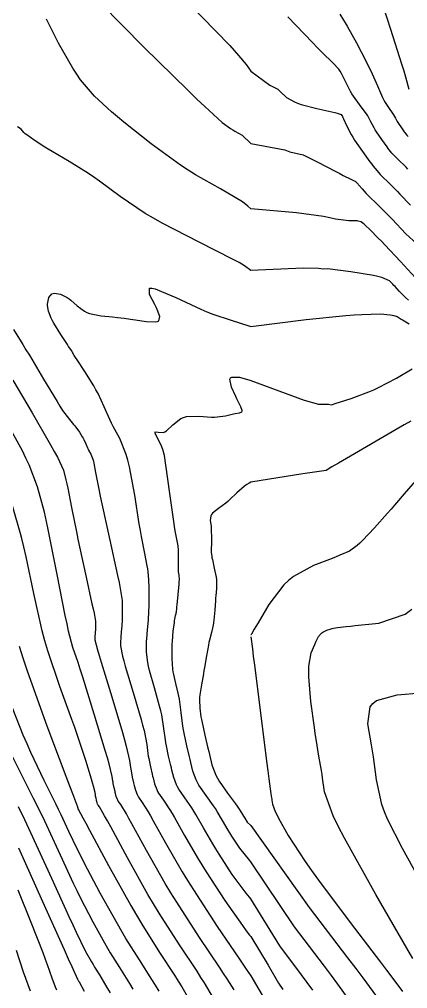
# Model space of a CAD drawing. Header units: metres. Extents: x 837476 to 838477, y 1189012 to 1191014.
# Drawn here: x 837973.4 to 838018, y 1189719.4 to 1189830.8 of the extents above; entities that cross this region are included whole.
import ezdxf

# ---------------------------------------------------------------- set-up
doc = ezdxf.new("R2010")
doc.units = ezdxf.units.M
doc.header["$LTSCALE"] = 0.3
doc.layers.add('COTAS 10', color=1, linetype='Continuous')
doc.layers.add('COTAS INT', color=252, linetype='Continuous')

msp = doc.modelspace()

# ---------------------------------------------------------------- linework, layer by layer
at = {"layer": 'COTAS 10'}
for points in [[(838010.205, 1189831.433), (838010.645, 1189830.764), (838010.836, 1189830.438), (838011.058, 1189830.05), (838012.107, 1189828.142), (838013.235, 1189825.981), (838013.506, 1189825.434), (838013.759, 1189824.91), (838014.521, 1189823.204), (838015.121, 1189821.851), (838015.271, 1189821.55), (838015.414, 1189821.28), (838015.873, 1189820.571), (838016.236, 1189820.099), (838016.318, 1189819.978), (838016.393, 1189819.863), (838016.597, 1189819.484), (838016.796, 1189819.099), (838016.867, 1189818.98), (838016.945, 1189818.855), (838017.285, 1189818.36), (838017.616, 1189817.907), (838017.689, 1189817.81), (838017.754, 1189817.724), (838017.92, 1189817.515), (838018.061, 1189817.36)], [(838018.104, 1189798.558), (838017.751, 1189798.872), (838017.639, 1189798.98), (838017.52, 1189799.097), (838017.04, 1189799.596), (838016.551, 1189800.118), (838016.427, 1189800.249), (838016.308, 1189800.375), (838015.921, 1189800.78), (838015.025, 1189801.159), (838014.587, 1189801.268), (838014.065, 1189801.378), (838011.492, 1189801.792), (838008.778, 1189802.157), (838008.306, 1189802.115), (838007.757, 1189802.186), (838006.008, 1189802.239), (838000, 1189801.974), (837999.261, 1189802.505), (837998.627, 1189802.866), (837997.865, 1189803.279), (837994.035, 1189805.2), (837989.802, 1189807.385), (837988.785, 1189807.963), (837987.836, 1189808.53), (837984.967, 1189810.484), (837982.59, 1189812.242), (837981.951, 1189812.685), (837981.319, 1189813.109), (837979.105, 1189814.486), (837977.171, 1189815.627), (837976.717, 1189815.903), (837976.297, 1189816.161), (837975.071, 1189816.95), (837974.238, 1189817.553), (837974.066, 1189817.693), (837973.919, 1189817.823), (837973.598, 1189818.196), (837973.162, 1189818.465)], [(837972.702, 1189795.168), (837973.786, 1189793.446), (837974.148, 1189792.853), (837974.537, 1189792.209), (837976.164, 1189789.465), (837977.716, 1189786.884), (837978.057, 1189786.343), (837978.359, 1189785.877), (837979.132, 1189784.822), (837979.625, 1189784.257), (837979.752, 1189784.1), (837979.874, 1189783.944), (837980.281, 1189783.377), (837980.624, 1189782.826), (837980.707, 1189782.68), (837980.784, 1189782.536), (837981.017, 1189782.037), (837981.226, 1189781.563), (837981.288, 1189781.434), (837981.352, 1189781.306), (837981.596, 1189780.855), (837981.838, 1189780.261), (837981.9, 1189780.044), (837981.96, 1189779.803), (837982.156, 1189778.743), (837982.517, 1189776.81), (837982.68, 1189776.019), (837982.87, 1189775.117), (837983.785, 1189770.939), (837984.668, 1189766.898), (837984.838, 1189766.083), (837984.976, 1189765.399), (837985.204, 1189764.028), (837985.215, 1189763.455), (837985.216, 1189763.275), (837985.217, 1189763.085), (837985.211, 1189762.322), (837985.188, 1189761.527), (837985.177, 1189761.317), (837985.164, 1189761.112), (837985.102, 1189760.409), (837985.045, 1189759.75), (837985.035, 1189759.574), (837985.028, 1189759.399), (837985.024, 1189758.79), (837985.252, 1189757.609), (837985.391, 1189757.075), (837985.562, 1189756.451), (837986.456, 1189753.447), (837987.371, 1189750.345), (837987.556, 1189749.659), (837987.711, 1189749.048), (837988.024, 1189747.467), (837988.162, 1189746.409), (837988.207, 1189746.128), (837988.254, 1189745.853), (837988.45, 1189744.902), (837988.652, 1189744.043), (837988.704, 1189743.825), (837988.754, 1189743.615), (837988.922, 1189742.931), (837989.172, 1189742.262), (837989.274, 1189742.063), (837989.392, 1189741.857), (837989.935, 1189741.064), (837990.696, 1189739.933), (837990.951, 1189739.515), (837991.224, 1189739.051), (837992.37, 1189736.995), (837993.851, 1189734.418), (837994.337, 1189733.625), (837994.854, 1189732.797), (837996.995, 1189729.522), (837999.011, 1189726.628), (837999.45, 1189726.04), (837999.837, 1189725.545), (838000, 1189725.374), (838001.967, 1189722.064), (838003.146, 1189720.015), (838003.671, 1189719.283)], [(838018.598, 1189722.838), (838017.911, 1189724.027), (838014.334, 1189730.212), (838010.73, 1189736.683), (838010.027, 1189738.052), (838009.452, 1189739.239), (838008.44, 1189741.998), (838008.236, 1189743.578), (838008.17, 1189744.02), (838008.101, 1189744.466), (838007.816, 1189746.094), (838007.485, 1189748.058), (838007.387, 1189748.716), (838007.285, 1189749.423), (838006.893, 1189752.388), (838006.647, 1189755.245), (838006.638, 1189755.884), (838006.654, 1189756.458), (838006.924, 1189757.98), (838007.32, 1189758.936), (838007.416, 1189759.152), (838007.505, 1189759.347), (838007.775, 1189759.874), (838008.058, 1189760.225), (838008.156, 1189760.308), (838008.261, 1189760.384), (838008.71, 1189760.611), (838009.204, 1189760.771), (838009.338, 1189760.807), (838009.471, 1189760.838), (838009.94, 1189760.916), (838010.947, 1189761.021), (838011.419, 1189761.069), (838011.975, 1189761.126), (838014.679, 1189761.396), (838017.727, 1189762.456), (838018.499, 1189763.01)], [(837989.44, 1189719.094), (837989.032, 1189719.782), (837988.627, 1189720.45), (837987.19, 1189722.69), (837985.638, 1189725.15), (837985.161, 1189725.955), (837984.662, 1189726.815), (837982.69, 1189730.369), (837980.853, 1189733.832), (837980.439, 1189734.634), (837980.067, 1189735.369), (837979.066, 1189737.456), (837978.185, 1189739.355), (837977.888, 1189739.97), (837977.568, 1189740.624), (837976.223, 1189743.312), (837974.7, 1189746.528), (837974.268, 1189747.515), (837973.832, 1189748.545), (837972.222, 1189752.613)], [(837973.033, 1189723.795), (837973.81, 1189721.33), (837974.645, 1189719.115)]]:
    msp.add_lwpolyline(points, dxfattribs=at)
at = {"layer": 'COTAS INT'}
for points in [[(837992.759, 1189832.793), (837997.553, 1189827.826), (837998.57, 1189826.69), (837999.452, 1189825.658), (838000, 1189824.899), (838002.176, 1189823.265), (838003.07, 1189822.828), (838003.324, 1189822.576), (838004.076, 1189821.869), (838004.993, 1189821.34), (838005.351, 1189821.2), (838005.754, 1189821.062), (838007.585, 1189820.587), (838009.305, 1189820.204), (838009.639, 1189820.125), (838009.911, 1189820.057), (838010.376, 1189819.908), (838010.504, 1189819.667), (838010.564, 1189819.541), (838010.634, 1189819.39), (838010.973, 1189818.63), (838011.5, 1189817.609), (838011.688, 1189817.293), (838011.895, 1189816.963), (838012.796, 1189815.649), (838013.676, 1189814.449), (838013.87, 1189814.19), (838014.042, 1189813.962), (838014.482, 1189813.407), (838014.857, 1189812.997), (838014.988, 1189812.862), (838015.132, 1189812.718), (838015.747, 1189812.118), (838016.562, 1189811.309), (838016.831, 1189811.032), (838017.119, 1189810.732), (838018.316, 1189809.458)], [(838018.188, 1189822.765), (838017.807, 1189824.183), (838017.601, 1189824.868), (838017.35, 1189825.68), (838016.078, 1189829.67), (838014.81, 1189833.636)], [(837982.755, 1189832.662), (837987.699, 1189827.655), (837992.747, 1189822.68), (837993.797, 1189821.663), (837994.697, 1189820.802), (837996.694, 1189818.997), (837997.665, 1189818.29), (837997.918, 1189818.123), (837998.164, 1189817.967), (837998.995, 1189817.508), (838000, 1189816.582), (838003.908, 1189815.839), (838004.484, 1189815.597), (838006.009, 1189815.242), (838007.598, 1189814.464), (838009.746, 1189813.331), (838010.198, 1189813.097), (838010.587, 1189812.896), (838011.473, 1189812.456), (838011.874, 1189812.262), (838011.956, 1189812.217), (838012.026, 1189812.176), (838012.175, 1189812.057), (838012.307, 1189811.891), (838012.366, 1189811.82), (838012.434, 1189811.739), (838012.762, 1189811.353), (838013.255, 1189810.815), (838013.427, 1189810.638), (838013.615, 1189810.449), (838014.422, 1189809.663), (838015.491, 1189808.601), (838015.844, 1189808.238), (838016.222, 1189807.844), (838017.791, 1189806.174), (838019.476, 1189804.662)], [(838018.866, 1189801.165), (838017.187, 1189802.976), (838015.386, 1189804.902), (838014.985, 1189805.324), (838014.627, 1189805.697), (838013.689, 1189806.643), (838013.128, 1189807.168), (838013.007, 1189807.277), (838012.901, 1189807.37), (838012.645, 1189807.572), (838012.333, 1189807.647), (838012.191, 1189807.66), (838012.026, 1189807.668), (838011.23, 1189807.67), (838009.697, 1189807.872), (838009.067, 1189808.008), (838008.348, 1189808.178), (838005.216, 1189808.586), (838000, 1189809.046), (837999.624, 1189809.377), (837999.014, 1189809.855), (837996.515, 1189811.354), (837993.63, 1189812.949), (837992.777, 1189813.488), (837991.899, 1189814.069), (837988.532, 1189816.519), (837985.39, 1189819.019), (837984.654, 1189819.631), (837983.977, 1189820.209), (837982.017, 1189822.006), (837980.424, 1189823.899), (837979.979, 1189824.537), (837979.531, 1189825.225), (837977.898, 1189828.12), (837976.515, 1189830.855)], [(838018.017, 1189813.619), (838017.818, 1189813.825), (838017.633, 1189814.016), (838017.072, 1189814.574), (838016.648, 1189814.986), (838016.55, 1189815.086), (838016.459, 1189815.179), (838016.201, 1189815.461), (838015.898, 1189815.843), (838015.779, 1189816), (838015.646, 1189816.178), (838015.04, 1189817.005), (838014.42, 1189817.909), (838014.277, 1189818.136), (838014.148, 1189818.354), (838013.785, 1189819.057), (838013.412, 1189819.749), (838013.276, 1189819.961), (838013.125, 1189820.18), (838012.462, 1189821.043), (838011.765, 1189821.996), (838011.593, 1189822.272), (838011.43, 1189822.554), (838010.916, 1189823.618), (838010.409, 1189824.626), (838010.25, 1189824.874), (838010.083, 1189825.107), (838009.413, 1189825.833), (838008.18, 1189827.033), (838007.659, 1189827.565), (838007.06, 1189828.184), (838004.245, 1189831.14)], [(838007.107, 1189719.193), (838006.459, 1189720.084), (838005.797, 1189720.984), (838003.299, 1189724.3), (838000, 1189729.711), (837999.836, 1189729.892), (837999.434, 1189730.368), (837997.856, 1189732.524), (837996.329, 1189734.861), (837995.959, 1189735.451), (837995.613, 1189736.017), (837994.556, 1189737.856), (837993.672, 1189739.41), (837993.435, 1189739.796), (837993.201, 1189740.162), (837992.385, 1189741.327), (837991.708, 1189742.315), (837991.562, 1189742.572), (837991.434, 1189742.82), (837991.122, 1189743.653), (837990.913, 1189744.507), (837990.851, 1189744.768), (837990.786, 1189745.04), (837990.534, 1189746.111), (837990.29, 1189747.296), (837990.231, 1189747.639), (837990.175, 1189747.989), (837990.003, 1189749.308), (837989.745, 1189750.85), (837989.635, 1189751.34), (837989.509, 1189751.858), (837988.914, 1189753.959), (837988.344, 1189755.978), (837988.233, 1189756.444), (837988.143, 1189756.87), (837987.988, 1189758.076), (837987.994, 1189759.045), (837988.005, 1189759.322), (837988.021, 1189759.603), (837988.112, 1189760.65), (837988.211, 1189761.768), (837988.231, 1189762.094), (837988.249, 1189762.427), (837988.286, 1189763.692), (837988.294, 1189764.905), (837988.294, 1189765.207), (837988.292, 1189765.494), (837988.273, 1189766.405), (837988.185, 1189767.359), (837988.138, 1189767.673), (837988.083, 1189768.008), (837987.802, 1189769.4), (837987.417, 1189771.364), (837987.296, 1189772.06), (837987.167, 1189772.822), (837986.649, 1189776.124), (837986.042, 1189779.394), (837985.859, 1189780.135), (837985.668, 1189780.806), (837984.922, 1189782.637), (837984.168, 1189784.028), (837983.971, 1189784.421), (837983.78, 1189784.818), (837983.136, 1189786.281), (837982.426, 1189787.806), (837982.194, 1189788.242), (837981.946, 1189788.684), (837980.923, 1189790.329), (837980.018, 1189791.693), (837979.845, 1189791.957), (837979.705, 1189792.173), (837979.481, 1189792.543), (837979.467, 1189792.599), (837979.459, 1189792.617), (837979.45, 1189792.636), (837979.405, 1189792.711), (837979.053, 1189793.239), (837978.903, 1189793.466), (837978.141, 1189794.618), (837977.356, 1189795.886), (837977.191, 1189796.186), (837977.049, 1189796.464), (837976.724, 1189797.281), (837976.628, 1189797.933), (837976.629, 1189798.107), (837976.643, 1189798.277), (837976.792, 1189798.866), (837977.134, 1189799.267), (837977.269, 1189799.319), (837977.421, 1189799.346), (837978.113, 1189799.229), (837978.895, 1189798.853), (837979.103, 1189798.717), (837979.307, 1189798.567), (837980.016, 1189797.908), (837980.856, 1189797.274), (837981.144, 1189797.14), (837981.455, 1189797.023), (837982.777, 1189796.752), (837984.08, 1189796.615), (837984.653, 1189796.555), (837985.416, 1189796.474), (837986.168, 1189796.38), (837986.433, 1189796.342), (837986.723, 1189796.299), (837987.976, 1189796.104), (837989.073, 1189796.055), (837989.265, 1189796.105), (837989.408, 1189796.181), (837989.519, 1189796.686), (837989.211, 1189797.487), (837989.09, 1189797.75), (837988.953, 1189798.032), (837988.329, 1189799.2), (837988.353, 1189799.929), (837988.624, 1189799.934), (837989.01, 1189799.853), (837991.363, 1189798.848), (837994.224, 1189797.498), (837994.931, 1189797.2), (837995.602, 1189796.935), (837997.715, 1189796.25), (837999.855, 1189795.576), (838000, 1189795.521), (838006.356, 1189796.313), (838010.891, 1189796.779), (838011.874, 1189796.859), (838012.737, 1189796.919), (838014.867, 1189796.963), (838015.99, 1189796.861), (838016.219, 1189796.83), (838016.412, 1189796.798), (838016.814, 1189796.67), (838017.128, 1189796.456), (838017.267, 1189796.37), (838017.428, 1189796.272), (838018.195, 1189795.821)], [(838012.03, 1189717.039), (838009.975, 1189719.901), (838009.247, 1189720.886), (838008.449, 1189721.954), (838004.992, 1189726.505), (838000, 1189733.966), (837999.858, 1189734.109), (837998.717, 1189735.527), (837997.803, 1189736.925), (837997.582, 1189737.278), (837997.375, 1189737.617), (837996.742, 1189738.717), (837996.12, 1189739.769), (837995.919, 1189740.077), (837995.706, 1189740.392), (837994.835, 1189741.589), (837994.024, 1189742.774), (837993.849, 1189743.08), (837993.696, 1189743.378), (837993.322, 1189744.376), (837993.072, 1189745.398), (837992.997, 1189745.711), (837992.92, 1189746.037), (837992.617, 1189747.32), (837992.326, 1189748.739), (837992.255, 1189749.15), (837992.188, 1189749.569), (837991.982, 1189751.149), (837991.779, 1189752.651), (837991.715, 1189753.021), (837991.647, 1189753.372), (837991.371, 1189754.471), (837991.125, 1189755.504), (837991.075, 1189755.813), (837991.034, 1189756.131), (837990.952, 1189757.362), (837990.954, 1189758.632), (837990.965, 1189758.974), (837990.981, 1189759.313), (837991.08, 1189760.504), (837991.197, 1189761.489), (837991.225, 1189761.698), (837991.252, 1189761.879), (837991.334, 1189762.302), (837991.391, 1189762.514), (837991.403, 1189762.562), (837991.412, 1189762.605), (837991.43, 1189762.722), (837991.466, 1189763.076), (837991.486, 1189763.268), (837991.511, 1189763.501), (837991.639, 1189764.684), (837991.751, 1189765.91), (837991.766, 1189766.17), (837991.774, 1189766.395), (837991.745, 1189766.925), (837991.687, 1189767.309), (837991.677, 1189767.443), (837991.67, 1189767.59), (837991.665, 1189768.219), (837991.676, 1189768.861), (837991.678, 1189769.014), (837991.68, 1189769.157), (837991.685, 1189769.588), (837991.66, 1189770.005), (837991.643, 1189770.14), (837991.622, 1189770.283), (837991.509, 1189770.871), (837991.308, 1189772.016), (837991.231, 1189772.511), (837991.144, 1189773.083), (837990.755, 1189775.793), (837990.374, 1189778.5), (837990.293, 1189779.07), (837990.223, 1189779.563), (837990.059, 1189780.694), (837989.885, 1189781.367), (837989.808, 1189781.571), (837989.719, 1189781.782), (837989.296, 1189782.606), (837988.996, 1189783.255), (837988.986, 1189783.356), (837989.007, 1189783.422), (837989.345, 1189783.377), (837989.932, 1189783.345), (837990.11, 1189783.42), (837990.295, 1189783.53), (837991.021, 1189784.231), (837991.95, 1189784.951), (837992.264, 1189785.073), (837992.601, 1189785.162), (837994.021, 1189785.205), (837995.452, 1189785.108), (837995.795, 1189785.108), (837996.116, 1189785.121), (837997.086, 1189785.267), (837997.828, 1189785.451), (837998.005, 1189785.488), (837998.171, 1189785.52), (837998.667, 1189785.581), (837998.947, 1189785.705), (837998.976, 1189785.775), (837998.983, 1189785.861), (837998.836, 1189786.299), (837998.501, 1189786.971), (837998.39, 1189787.204), (837998.272, 1189787.458), (837997.781, 1189788.541), (837997.59, 1189789.458), (837997.66, 1189789.606), (837997.784, 1189789.708), (837998.677, 1189789.695), (837999.887, 1189789.345), (838000, 1189789.307), (838006.096, 1189787.031), (838007.771, 1189786.59), (838008.916, 1189786.59), (838009.259, 1189786.509), (838009.693, 1189786.65), (838011.511, 1189787.235), (838013.536, 1189787.989), (838014.1, 1189788.235), (838014.666, 1189788.497), (838016.723, 1189789.58), (838018.52, 1189790.641)], [(837972.647, 1189789.342), (837974.861, 1189785.592), (837976.975, 1189781.917), (837977.399, 1189781.149), (837977.754, 1189780.489), (837978.454, 1189779.004), (837978.746, 1189777.873), (837978.843, 1189777.435), (837978.947, 1189776.945), (837979.383, 1189774.724), (837979.935, 1189771.926), (837980.111, 1189771.071), (837980.299, 1189770.182), (837981.062, 1189766.68), (837981.733, 1189763.641), (837981.861, 1189763.043), (837981.965, 1189762.55), (837982.134, 1189761.652), (837982.138, 1189761.417), (837982.139, 1189761.343), (837982.139, 1189761.265), (837982.137, 1189760.952), (837982.127, 1189760.626), (837982.123, 1189760.54), (837982.117, 1189760.456), (837982.092, 1189760.168), (837982.069, 1189759.898), (837982.064, 1189759.825), (837982.062, 1189759.754), (837982.06, 1189759.504), (837982.361, 1189758.348), (837982.548, 1189757.706), (837982.781, 1189756.924), (837983.999, 1189752.935), (837985.233, 1189748.832), (837985.476, 1189747.978), (837985.677, 1189747.247), (837986.045, 1189745.625), (837986.149, 1189744.828), (837986.183, 1189744.617), (837986.219, 1189744.409), (837986.366, 1189743.693), (837986.518, 1189743.046), (837986.558, 1189742.882), (837986.596, 1189742.724), (837986.722, 1189742.208), (837986.91, 1189741.704), (837986.987, 1189741.554), (837987.076, 1189741.399), (837987.485, 1189740.802), (837988.191, 1189739.704), (837988.466, 1189739.234), (837988.776, 1189738.692), (837990.183, 1189736.134), (837992.089, 1189732.818), (837992.714, 1189731.798), (837993.38, 1189730.733), (837996.134, 1189726.52), (837998.588, 1189722.887), (837999.064, 1189722.188), (837999.453, 1189721.623), (838000, 1189720.862), (838004.037, 1189713.915)], [(837998.055, 1189719.235), (837997.249, 1189720.526), (837996.856, 1189721.127), (837996.39, 1189721.835), (837994.093, 1189725.273), (837991.468, 1189729.319), (837990.796, 1189730.41), (837990.147, 1189731.488), (837987.997, 1189735.273), (837986.328, 1189738.333), (837985.982, 1189738.953), (837985.686, 1189739.475), (837985.035, 1189740.539), (837984.759, 1189740.941), (837984.7, 1189741.045), (837984.648, 1189741.146), (837984.521, 1189741.485), (837984.437, 1189741.832), (837984.411, 1189741.938), (837984.385, 1189742.049), (837984.282, 1189742.484), (837984.183, 1189742.966), (837984.159, 1189743.106), (837984.136, 1189743.248), (837984.066, 1189743.784), (837983.712, 1189745.22), (837983.51, 1189745.93), (837983.263, 1189746.775), (837981.995, 1189750.953), (837980.669, 1189755.208), (837980.385, 1189756.102), (837980.137, 1189756.871), (837979.545, 1189758.623), (837979.051, 1189760.483), (837978.866, 1189761.321), (837978.661, 1189762.3), (837977.743, 1189767.003), (837976.754, 1189771.967), (837976.504, 1189773.11), (837976.264, 1189774.153), (837975.481, 1189777.088), (837974.501, 1189779.61), (837974.137, 1189780.394), (837973.732, 1189781.216), (837971.933, 1189784.49)], [(838018.357, 1189784.636), (838017.607, 1189784.195), (838010.06, 1189779.821), (838009.284, 1189779.365), (838008.627, 1189778.974), (838005.963, 1189778.568), (838000, 1189777.621), (837999.802, 1189777.517), (837999.531, 1189777.341), (837999.269, 1189777.154), (837998.395, 1189776.39), (837997.57, 1189775.609), (837997.339, 1189775.411), (837997.107, 1189775.22), (837996.261, 1189774.6), (837995.598, 1189774.04), (837995.482, 1189773.888), (837995.394, 1189773.737), (837995.32, 1189773.202), (837995.411, 1189772.578), (837995.428, 1189772.37), (837995.441, 1189772.147), (837995.456, 1189771.217), (837995.447, 1189770.335), (837995.445, 1189770.143), (837995.444, 1189769.973), (837995.438, 1189769.547), (837995.488, 1189769.101), (837995.521, 1189768.919), (837995.563, 1189768.711), (837995.784, 1189767.748), (837995.991, 1189766.699), (837996.024, 1189766.437), (837996.046, 1189766.187), (837996.037, 1189765.387), (837995.959, 1189764.566), (837995.937, 1189764.302), (837995.915, 1189764.023), (837995.835, 1189762.884), (837995.728, 1189761.738), (837995.689, 1189761.454), (837995.645, 1189761.184), (837995.454, 1189760.332), (837995.234, 1189759.459), (837995.173, 1189759.177), (837995.112, 1189758.876), (837994.89, 1189757.643), (837994.664, 1189756.314), (837994.6, 1189755.953), (837994.536, 1189755.595), (837994.298, 1189754.327), (837994.121, 1189753.156), (837994.096, 1189752.86), (837994.08, 1189752.575), (837994.108, 1189751.648), (837994.255, 1189750.653), (837994.315, 1189750.326), (837994.384, 1189749.976), (837994.701, 1189748.529), (837995.053, 1189747.034), (837995.144, 1189746.654), (837995.231, 1189746.29), (837995.522, 1189745.099), (837995.957, 1189743.936), (837996.136, 1189743.589), (837996.34, 1189743.232), (837997.285, 1189741.851), (837998.212, 1189740.621), (837998.404, 1189740.357), (837998.568, 1189740.128), (837998.929, 1189739.578), (837999.137, 1189739.216), (837999.205, 1189739.105), (837999.278, 1189738.989), (837999.578, 1189738.529), (838000, 1189738.121), (838006.684, 1189728.71), (838011.101, 1189722.924), (838012.035, 1189721.687), (838012.844, 1189720.61), (838014.723, 1189718.039)], [(838018.946, 1189777.814), (838017.851, 1189776.546), (838016.487, 1189774.976), (838016.094, 1189774.527), (838015.696, 1189774.073), (838014.207, 1189772.384), (838012.831, 1189770.921), (838012.505, 1189770.61), (838012.202, 1189770.339), (838011.306, 1189769.7), (838010.222, 1189769.218), (838009.801, 1189769.046), (838009.328, 1189768.858), (838007.18, 1189768.04), (838004.879, 1189766.787), (838004.308, 1189766.324), (838003.766, 1189765.812), (838002.048, 1189763.542), (838000.81, 1189761.442), (838000.571, 1189761.036), (838000.376, 1189760.706), (838000.046, 1189760.146), (838000.014, 1189760.09), (838000.007, 1189760.077), (838000.002, 1189760.065), (838000, 1189760.06)], [(837995.682, 1189718.303), (837994.646, 1189720.048), (837994.248, 1189720.679), (837993.802, 1189721.373), (837991.792, 1189724.412), (837989.461, 1189728.048), (837988.813, 1189729.119), (837988.164, 1189730.217), (837985.811, 1189734.412), (837983.88, 1189737.974), (837983.497, 1189738.672), (837983.18, 1189739.246), (837982.585, 1189740.277), (837982.443, 1189740.483), (837982.413, 1189740.537), (837982.386, 1189740.589), (837982.321, 1189740.762), (837982.278, 1189740.941), (837982.265, 1189740.995), (837982.251, 1189741.052), (837982.198, 1189741.275), (837982.148, 1189741.523), (837982.135, 1189741.594), (837982.124, 1189741.667), (837982.088, 1189741.943), (837981.906, 1189742.68), (837981.802, 1189743.044), (837981.675, 1189743.478), (837981.024, 1189745.623), (837980.08, 1189748.505), (837979.769, 1189749.403), (837979.436, 1189750.344), (837978.052, 1189754.107), (837976.665, 1189758.209), (837976.33, 1189759.365), (837976.017, 1189760.53), (837975.064, 1189764.808), (837974.177, 1189769.034), (837973.905, 1189770.166), (837973.623, 1189771.282), (837972.508, 1189775.171)], [(838000, 1189759.826), (838000.164, 1189758.473), (838000.27, 1189757.62), (838000.402, 1189756.566), (838001.088, 1189751.082), (838001.791, 1189745.521), (838001.933, 1189744.419), (838002.052, 1189743.506), (838002.292, 1189741.787), (838002.376, 1189741.31), (838002.396, 1189741.179), (838002.415, 1189741.049), (838002.475, 1189740.586), (838002.785, 1189739.754), (838002.962, 1189739.392), (838003.179, 1189738.973), (838004.289, 1189736.982), (838006.211, 1189734.01), (838006.939, 1189732.973), (838007.752, 1189731.842), (838011.394, 1189726.982), (838014.87, 1189722.437), (838015.578, 1189721.505), (838016.176, 1189720.715), (838017.415, 1189719.04)], [(837973.374, 1189758.759), (837973.794, 1189757.409), (837974.279, 1189755.936), (837976.558, 1189749.591), (837978.734, 1189743.817), (837979.153, 1189742.704), (837979.492, 1189741.801), (837980.053, 1189740.293), (837980.087, 1189740.181), (837980.094, 1189740.159), (837980.099, 1189740.14), (837980.109, 1189740.101), (837980.111, 1189740.087), (837980.111, 1189740.083), (837980.112, 1189740.079), (837980.115, 1189740.066), (837980.117, 1189740.055), (837980.119, 1189740.049), (837980.121, 1189740.04), (837980.124, 1189740.031), (837980.126, 1189740.028), (837980.127, 1189740.025), (837980.135, 1189740.014), (837980.675, 1189739.017), (837981.013, 1189738.391), (837981.432, 1189737.615), (837983.624, 1189733.551), (837986.181, 1189728.945), (837986.83, 1189727.827), (837987.454, 1189726.777), (837989.491, 1189723.551), (837991.214, 1189720.911), (837991.64, 1189720.231), (837992.043, 1189719.571), (837993.31, 1189717.371)], [(838019.262, 1189732.153), (838017.397, 1189735.503), (838015.697, 1189738.858), (838015.347, 1189739.728), (838015.049, 1189740.572), (838014.405, 1189743.409), (838014.073, 1189746.021), (838013.971, 1189746.723), (838013.864, 1189747.416), (838013.444, 1189749.844), (838013.685, 1189751.796), (838013.995, 1189752.188), (838014.41, 1189752.517), (838016.79, 1189753.17), (838019.536, 1189753.377)], [(837972.225, 1189746.817), (837974.994, 1189741.285), (837975.652, 1189739.938), (837976.263, 1189738.672), (837978.077, 1189734.764), (837979.569, 1189731.522), (837979.977, 1189730.675), (837980.382, 1189729.849), (837981.83, 1189727.051), (837983.17, 1189724.634), (837983.509, 1189724.05), (837983.834, 1189723.502), (837984.889, 1189721.83), (837986.039, 1189719.988), (837986.423, 1189719.334)], [(837973.244, 1189740.325), (837973.973, 1189738.812), (837974.683, 1189737.317), (837977.088, 1189732.072), (837979.071, 1189727.675), (837979.514, 1189726.715), (837979.912, 1189725.867), (837980.969, 1189723.733), (837981.678, 1189722.453), (837981.858, 1189722.144), (837982.03, 1189721.854), (837982.588, 1189720.969), (837983.452, 1189719.526), (837983.815, 1189718.886)], [(837980.864, 1189719.065), (837980.288, 1189720.108), (837980.226, 1189720.206), (837980.206, 1189720.238), (837980.186, 1189720.273), (837980.108, 1189720.415), (837979.442, 1189721.885), (837979.052, 1189722.756), (837978.573, 1189723.829), (837976.099, 1189729.38), (837973.312, 1189735.552)], [(837973.223, 1189730.725), (837974.722, 1189727.006), (837976.082, 1189723.528), (837976.362, 1189722.788), (837976.601, 1189722.143), (837977.112, 1189720.621), (837977.501, 1189719.587), (837977.662, 1189719.251)]]:
    msp.add_lwpolyline(points, dxfattribs=at)

doc.saveas('drawing.dxf')
